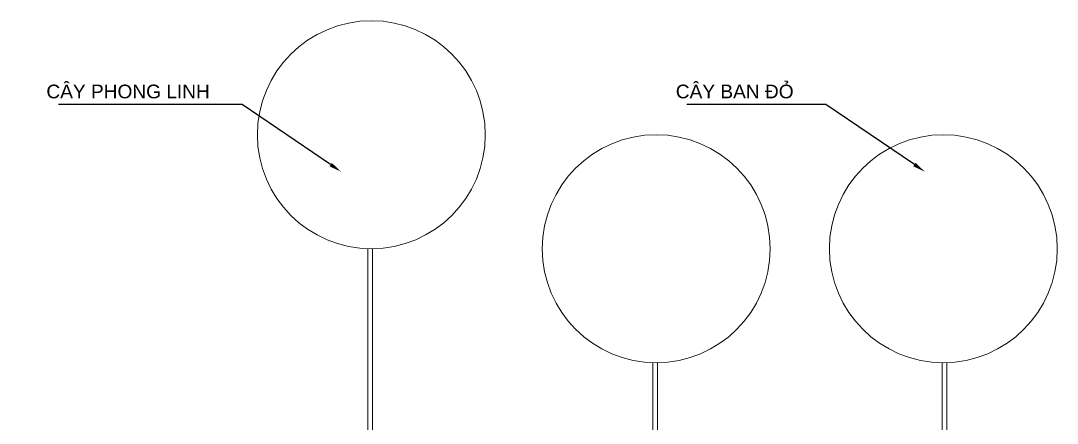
# Model space of a CAD drawing. Header units: millimetres. Extents: x 930469 to 1523124, y -120375 to 411163.
# Drawn here: x 1488561 to 1506755, y -6695 to 367 of the extents above; entities that cross this region are included whole.
import ezdxf
from ezdxf import colors
from ezdxf.entities.mleader import LeaderData, LeaderLine
from ezdxf.math import Vec2, Vec3

# ---------------------------------------------------------------- set-up
doc = ezdxf.new("R2010")
doc.units = ezdxf.units.MM
doc.layers.add('A-KY HIEU', color=8, linetype='Continuous', lineweight=0)
doc.layers.add('cay', color=8, linetype='Continuous', lineweight=0)
doc.styles.get("Standard").update_dxf_attribs({"font": 'arial_1.ttf'})

msp = doc.modelspace()

# ---------------------------------------------------------------- linework, layer by layer
at = {"layer": 'cay', "ltscale": 3}
for points in [[(1494655.1, -7970.4), (1494655.1, -3632.8)], [(1494735.1, -7961.5), (1494735.1, -3632.8)], [(1499655.1, -7713.8), (1499655.1, -5632.8)], [(1499735.1, -7713.8), (1499735.1, -5632.8)], [(1504735.1, -7713.8), (1504735.1, -5632.8)], [(1504815.1, -7713.8), (1504815.1, -5632.8)]]:
    msp.add_lwpolyline(points, dxfattribs=at)
for centre in [(1494715.1, -1632.9), (1499715.1, -3632.9), (1504755.1, -3632.9)]:
    msp.add_circle(centre, 2000, dxfattribs=at)

# ---------------------------------------------------------------- leaders
at = {"layer": 'A-KY HIEU'}
ml = msp.add_multileader_mtext('Standard', dxfattribs=at)
ml.set_content('CÂY PHONG LINH', color=256)
ml.set_leader_properties()
ml.build(insert=Vec2(0, 0))
ml.multileader.update_dxf_attribs({"text_left_attachment_type": 2, "text_right_attachment_type": 5, "dogleg_length": 0.36, "arrow_head_size": 220})
ctx = ml.context
ctx.base_point, ctx.char_height, ctx.arrow_head_size, ctx.landing_gap_size, ctx.plane_origin = Vec3(1488954.3, -906.2), 240, 220, 100, Vec3(1493211.5, -2336.8)
ctx.left_attachment, ctx.right_attachment, ctx.text_align_type = 2, 5, 2
notes = []
notes.append((ctx, [(0, (1, 1, 0), (1492447.8, -1102.5), (-1, 0), 468.1, [(0, [(1494182.8, -2280.7)], 0, [])])]))
ctx.mtext.insert, ctx.mtext.width, ctx.mtext.alignment, ctx.mtext.flow_direction = Vec3(1491879.7, -753.9), 3319.019, 3, 5
ml = msp.add_multileader_mtext('Standard', dxfattribs=at)
ml.set_content('CÂY BAN ĐỎ', color=256)
ml.set_leader_properties()
ml.build(insert=Vec2(0, 0))
ml.multileader.update_dxf_attribs({"text_left_attachment_type": 2, "text_right_attachment_type": 5, "dogleg_length": 0.36, "arrow_head_size": 220})
ctx = ml.context
ctx.base_point, ctx.char_height, ctx.arrow_head_size, ctx.landing_gap_size, ctx.plane_origin = Vec3(1499990.6, -906.2), 240, 220, 100, Vec3(1503458.6, -2336.8)
ctx.left_attachment, ctx.right_attachment, ctx.text_align_type = 2, 5, 2
notes.append((ctx, [(0, (1, 1, 0), (1502694.9, -1102.5), (-1, 0), 468.1, [(0, [(1504429.9, -2280.7)], 0, [])])]))
ctx.mtext.insert, ctx.mtext.width, ctx.mtext.alignment, ctx.mtext.flow_direction = Vec3(1502126.8, -753.9), 3319.019, 3, 5
for ctx, leaders in notes:
    for number, flags, end, landing, length, lines in leaders:
        leader = LeaderData()
        leader.index, (leader.has_last_leader_line, leader.has_dogleg_vector, leader.attachment_direction) = number, flags
        leader.last_leader_point, leader.dogleg_vector, leader.dogleg_length = Vec3(end), Vec3(landing), length
        for number, points, colour, breaks in lines:
            line = LeaderLine()
            line.index, line.vertices, line.color, line.breaks = number, Vec3.list(points), colors.encode_raw_color(colour), breaks
            leader.lines.append(line)
        ctx.leaders.append(leader)

doc.saveas('drawing.dxf')
